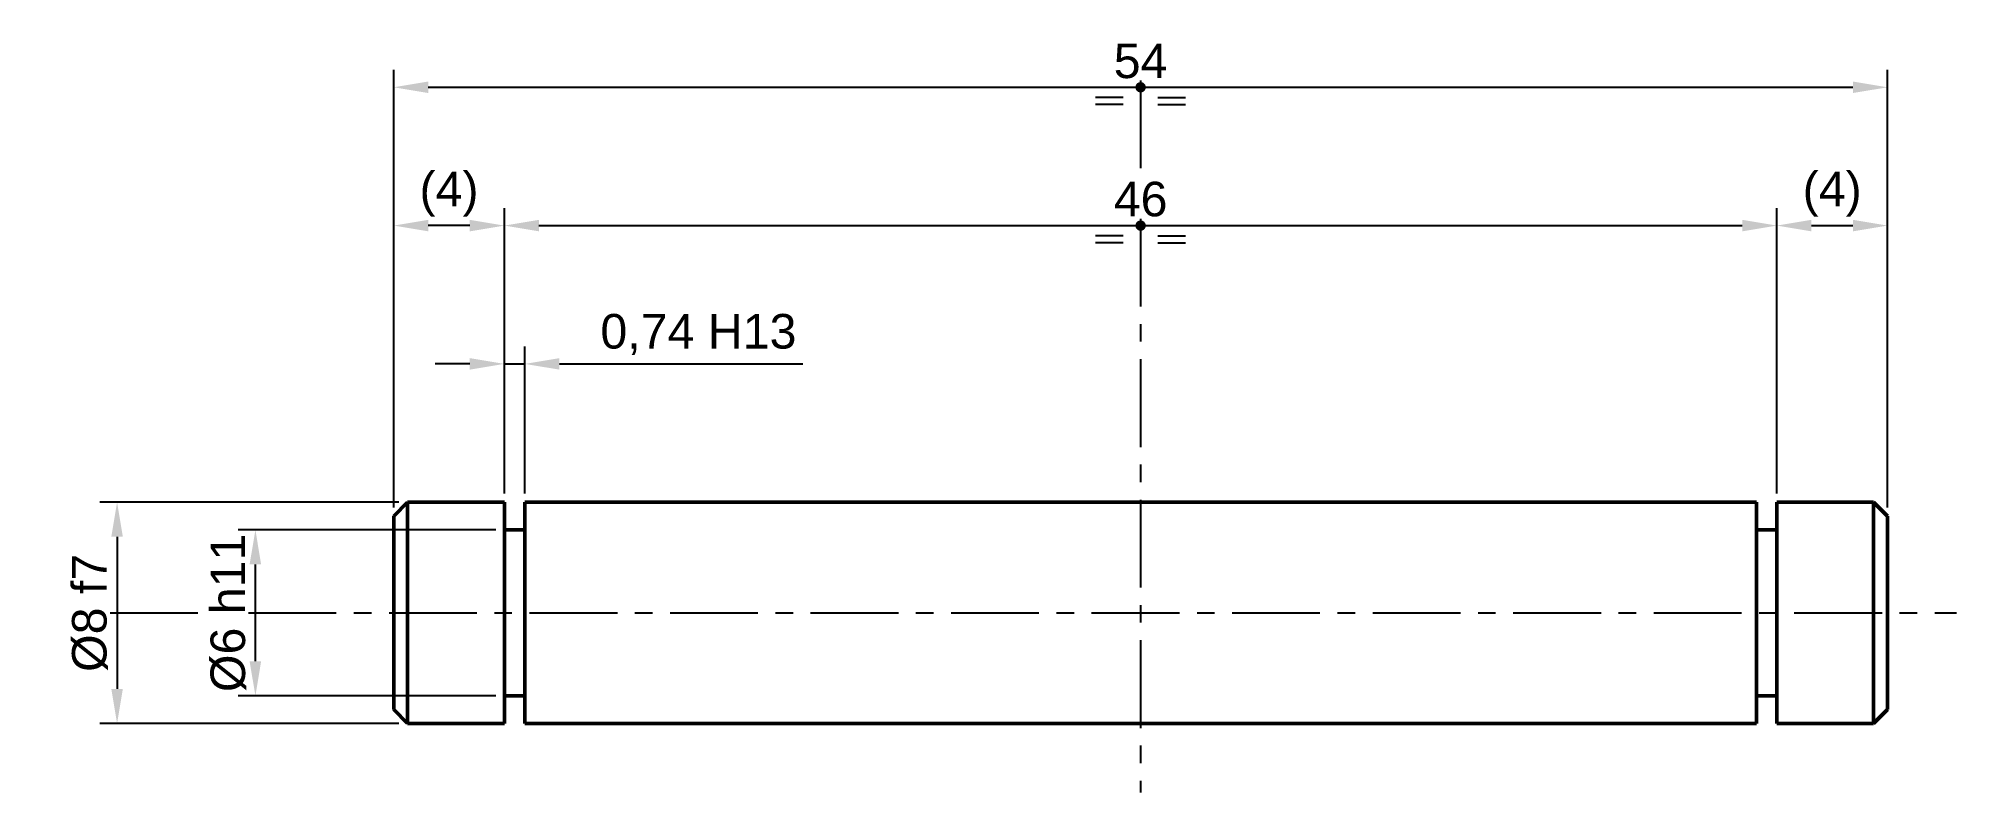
# Model space of a CAD drawing. Header units: millimetres. Extents: x 40.8 to 110.2, y 125.7 to 152.9.
import ezdxf

# ---------------------------------------------------------------- set-up
doc = ezdxf.new("R2010")
doc.units = ezdxf.units.MM
doc.header["$LTSCALE"] = 0.1
doc.header["$PDSIZE"] = -5
doc.linetypes.add('CENTER', pattern=[50.8, 31.75, -6.35, 6.35, -6.35])
for name, color, linetype, lineweight in [('ASSE', 4, 'CENTER', 25), ('CONTORNO1', 7, 'Continuous', 50), ('QUOTA', 3, 'Continuous', 25)]:
    doc.layers.add(name, color=color, linetype=linetype, lineweight=lineweight)
doc.styles.get("Standard").update_dxf_attribs({"font": 'arial.ttf'})
doc.dimstyles.new('ISO_2-1', dxfattribs={"dimscale": 0.5, "dimtxt": 2.5, "dimasz": 2.5, "dimexe": 1.25, "dimexo": 0.625, "dimtad": 1, "dimtxsty": 'Standard', "dimcen": 2.5, "dimclrt": 2, "dimadec": 0, "dimazin": 0, "dimtfac": 1, "dimtmove": 0, "dimatfit": 3, "dimfxl": 1, "dimarcsym": 0})

# ---------------------------------------------------------------- blocks, each defined once
blk = doc.blocks.new('*D3')
at = {"layer": 'Defpoints', "color": 0}
for p in [(58.397, 141.171), (57.657, 136.171), (58.397, 136.171)]:
    blk.add_point(p, dxfattribs=at)
at = {"layer": 'QUOTA', "color": 0, "lineweight": -2}
for p, q in [((57.657, 136.484), (57.657, 141.796)), ((58.397, 136.484), (58.397, 141.796)), ((56.407, 141.171), (55.157, 141.171)), ((57.657, 141.171), (58.397, 141.171)), ((59.647, 141.171), (68.45, 141.171))]:
    blk.add_line(p, q, dxfattribs=at)
at = {"layer": 'QUOTA', "color": 0}
for points in [[(56.407, 140.963), (56.407, 141.379), (57.657, 141.171)], [(59.647, 141.379), (59.647, 140.963), (58.397, 141.171)]]:
    blk.add_solid(points, dxfattribs=at)
at = {"layer": 'QUOTA', "color": 2, "insert": (64.673, 142.234), "char_height": 1.25, "attachment_point": 5}
blk.add_mtext('0,74 H13', dxfattribs=at)
blk = doc.blocks.new('*D4')
at = {"layer": 'Defpoints', "color": 0}
for p in [(103.657, 146.171), (57.657, 136.171), (103.657, 136.171)]:
    blk.add_point(p, dxfattribs=at)
at = {"layer": 'QUOTA', "color": 0, "lineweight": -2}
for p, q in [((57.657, 136.484), (57.657, 146.796)), ((103.657, 136.484), (103.657, 146.796)), ((58.907, 146.171), (102.407, 146.171))]:
    blk.add_line(p, q, dxfattribs=at)
at = {"layer": 'QUOTA', "color": 0}
for points in [[(58.907, 146.379), (58.907, 145.963), (57.657, 146.171)], [(102.407, 145.963), (102.407, 146.379), (103.657, 146.171)]]:
    blk.add_solid(points, dxfattribs=at)
at = {"layer": 'QUOTA', "color": 2, "insert": (80.657, 147.122), "char_height": 1.25, "attachment_point": 5}
blk.add_mtext('46', dxfattribs=at)
blk = doc.blocks.new('*D5')
at = {"layer": 'Defpoints', "color": 0}
for p in [(107.657, 151.171), (53.657, 135.671), (107.657, 135.671)]:
    blk.add_point(p, dxfattribs=at)
at = {"layer": 'QUOTA', "color": 0, "lineweight": -2}
for p, q in [((53.657, 135.984), (53.657, 151.796)), ((107.657, 135.984), (107.657, 151.796)), ((54.907, 151.171), (106.407, 151.171))]:
    blk.add_line(p, q, dxfattribs=at)
at = {"layer": 'QUOTA', "color": 0}
for points in [[(54.907, 151.379), (54.907, 150.963), (53.657, 151.171)], [(106.407, 150.963), (106.407, 151.379), (107.657, 151.171)]]:
    blk.add_solid(points, dxfattribs=at)
at = {"layer": 'QUOTA', "color": 2, "insert": (80.657, 152.119), "char_height": 1.25, "attachment_point": 5}
blk.add_mtext('54', dxfattribs=at)
blk = doc.blocks.new('*D6')
at = {"layer": 'Defpoints', "color": 0}
for p in [(53.657, 146.171), (57.657, 136.171), (53.657, 135.671)]:
    blk.add_point(p, dxfattribs=at)
at = {"layer": 'QUOTA', "color": 0, "lineweight": -2}
for p, q in [((53.657, 135.984), (53.657, 146.796)), ((57.657, 136.484), (57.657, 146.796)), ((56.407, 146.171), (54.907, 146.171))]:
    blk.add_line(p, q, dxfattribs=at)
at = {"layer": 'QUOTA', "color": 0}
for points in [[(54.907, 146.379), (54.907, 145.963), (53.657, 146.171)], [(56.407, 145.963), (56.407, 146.379), (57.657, 146.171)]]:
    blk.add_solid(points, dxfattribs=at)
at = {"layer": 'QUOTA', "color": 2, "insert": (55.657, 147.302), "char_height": 1.25, "attachment_point": 5}
blk.add_mtext('(4)', dxfattribs=at)
blk = doc.blocks.new('*D7')
at = {"layer": 'Defpoints', "color": 0}
for p in [(48.657, 135.171), (57.657, 135.171), (57.657, 129.171)]:
    blk.add_point(p, dxfattribs=at)
at = {"layer": 'QUOTA', "color": 0, "lineweight": -2}
for p, q in [((57.344, 135.171), (48.032, 135.171)), ((48.657, 130.421), (48.657, 133.921)), ((57.344, 129.171), (48.032, 129.171))]:
    blk.add_line(p, q, dxfattribs=at)
at = {"layer": 'QUOTA', "color": 0}
for points in [[(48.865, 133.921), (48.448, 133.921), (48.657, 135.171)], [(48.448, 130.421), (48.865, 130.421), (48.657, 129.171)]]:
    blk.add_solid(points, dxfattribs=at)
at = {"layer": 'QUOTA', "color": 2, "insert": (47.683, 132.171), "char_height": 1.25, "attachment_point": 5, "rotation": 90}
blk.add_mtext('%%c6 h11', dxfattribs=at)
blk = doc.blocks.new('*D8')
at = {"layer": 'Defpoints', "color": 0}
for p in [(54.157, 136.171), (43.657, 128.171), (54.157, 128.171)]:
    blk.add_point(p, dxfattribs=at)
at = {"layer": 'QUOTA', "color": 0, "lineweight": -2}
for p, q in [((53.844, 136.171), (43.032, 136.171)), ((43.657, 134.921), (43.657, 129.421)), ((53.844, 128.171), (43.032, 128.171))]:
    blk.add_line(p, q, dxfattribs=at)
at = {"layer": 'QUOTA', "color": 0}
for points in [[(43.865, 134.921), (43.448, 134.921), (43.657, 136.171)], [(43.448, 129.421), (43.865, 129.421), (43.657, 128.171)]]:
    blk.add_solid(points, dxfattribs=at)
at = {"layer": 'QUOTA', "color": 2, "insert": (42.675, 132.171), "char_height": 1.25, "attachment_point": 5, "rotation": 90}
blk.add_mtext('%%C8 f7', dxfattribs=at)
blk = doc.blocks.new('*D9')
at = {"layer": 'Defpoints', "color": 0}
for p in [(107.657, 146.171), (103.657, 136.171), (107.657, 135.671)]:
    blk.add_point(p, dxfattribs=at)
at = {"layer": 'QUOTA', "color": 0, "lineweight": -2}
for p, q in [((103.657, 136.484), (103.657, 146.796)), ((107.657, 135.984), (107.657, 146.796)), ((104.907, 146.171), (106.407, 146.171))]:
    blk.add_line(p, q, dxfattribs=at)
at = {"layer": 'QUOTA', "color": 0}
for points in [[(104.907, 146.379), (104.907, 145.963), (103.657, 146.171)], [(106.407, 145.963), (106.407, 146.379), (107.657, 146.171)]]:
    blk.add_solid(points, dxfattribs=at)
at = {"layer": 'QUOTA', "color": 2, "insert": (105.657, 147.302), "char_height": 1.25, "attachment_point": 5}
blk.add_mtext('(4)', dxfattribs=at)
blk = doc.blocks.new('Simbolo_Simmetria')
at = {"layer": 'QUOTA'}
for p, q in [((-1.25, -0.75), (-3.25, -0.75)), ((-1.25, -1.25), (-3.25, -1.25)), ((1.25, -0.75), (3.25, -0.75)), ((1.25, -1.25), (3.25, -1.25))]:
    blk.add_line(p, q, dxfattribs=at)
at = {"layer": 'QUOTA', "const_width": 0.375}
blk.add_lwpolyline([(-0.1875, 0, 1), (0.1875, 0, 1)], format="xyb", close=True, dxfattribs=at)

msp = doc.modelspace()

# ---------------------------------------------------------------- linework, layer by layer
at = {"layer": 'ASSE'}
for p, q in [((80.657, 151.421), (80.657, 147.921)), ((80.657, 146.421), (80.657, 125.671)), ((43.407, 132.171), (46.907, 132.171)), ((48.407, 132.171), (110.157, 132.171))]:
    msp.add_line(p, q, dxfattribs=at)
at = {"layer": 'CONTORNO1'}
for p, q in [((54.157, 136.171), (53.657, 135.671)), ((54.157, 136.171), (57.657, 136.171)), ((54.157, 128.171), (54.157, 136.171)), ((57.657, 136.171), (57.657, 128.171)), ((58.397, 136.171), (58.397, 128.171)), ((58.397, 136.171), (102.917, 136.171)), ((102.917, 136.171), (102.917, 128.171)), ((103.657, 136.171), (103.657, 128.171)), ((103.657, 136.171), (107.157, 136.171)), ((107.157, 136.171), (107.157, 128.171)), ((107.157, 136.171), (107.657, 135.671)), ((53.657, 128.671), (53.657, 135.671)), ((107.657, 135.671), (107.657, 128.671)), ((57.657, 135.171), (58.397, 135.171)), ((102.917, 135.171), (103.657, 135.171)), ((57.657, 129.171), (58.397, 129.171)), ((102.917, 129.171), (103.657, 129.171)), ((53.657, 128.671), (54.157, 128.171)), ((107.157, 128.171), (107.657, 128.671)), ((57.657, 128.171), (54.157, 128.171)), ((102.917, 128.171), (58.397, 128.171)), ((107.157, 128.171), (103.657, 128.171))]:
    msp.add_line(p, q, dxfattribs=at)

# ---------------------------------------------------------------- block references
at = {"layer": 'QUOTA', "xscale": 0.5, "yscale": 0.5, "zscale": 0.5}
for p in [(80.657, 151.171), (80.657, 146.171)]:
    msp.add_blockref('Simbolo_Simmetria', p, dxfattribs=at)

# ---------------------------------------------------------------- dimensions: what is measured, and where the dimension line sits
at = {"layer": 'QUOTA'}
for base, p1, p2, picture, middle in [((107.657, 151.171), (53.657, 135.671), (107.657, 135.671), '*D5', (80.657, 152.119)), ((103.657, 146.171), (57.657, 136.171), (103.657, 136.171), '*D4', (80.657, 147.122))]:
    dim = msp.add_linear_dim(base=base, p1=p1, p2=p2, dimstyle='ISO_2-1', dxfattribs=at)
    dim.commit()
    dim.dimension.update_dxf_attribs({"geometry": picture, "text_midpoint": middle})
for base, p2, text, picture, middle in [((53.657, 146.171), (53.657, 135.671), '(<>)', '*D6', (55.657, 147.302)), ((58.397, 141.171), (58.397, 136.171), '<> H13', '*D3', (64.673, 142.234))]:
    dim = msp.add_linear_dim(base=base, p1=(57.657, 136.171), p2=p2, text=text, dimstyle='ISO_2-1', dxfattribs=at)
    dim.commit()
    dim.dimension.update_dxf_attribs({"geometry": picture, "text_midpoint": middle})
for base, p1, p2, angle, text, picture, middle in [((107.657, 146.171), (103.657, 136.171), (107.657, 135.671), 180, '(<>)', '*D9', (105.657, 147.302)), ((43.657, 128.171), (54.157, 136.171), (54.157, 128.171), 90, '%%C<> f7', '*D8', (42.675, 132.171)), ((48.657, 135.171), (57.657, 129.171), (57.657, 135.171), 90, '%%c<> h11', '*D7', (47.683, 132.171))]:
    dim = msp.add_linear_dim(base=base, p1=p1, p2=p2, angle=angle, text=text, dimstyle='ISO_2-1', dxfattribs=at)
    dim.commit()
    dim.dimension.update_dxf_attribs({"geometry": picture, "text_midpoint": middle})

doc.saveas('drawing.dxf')
